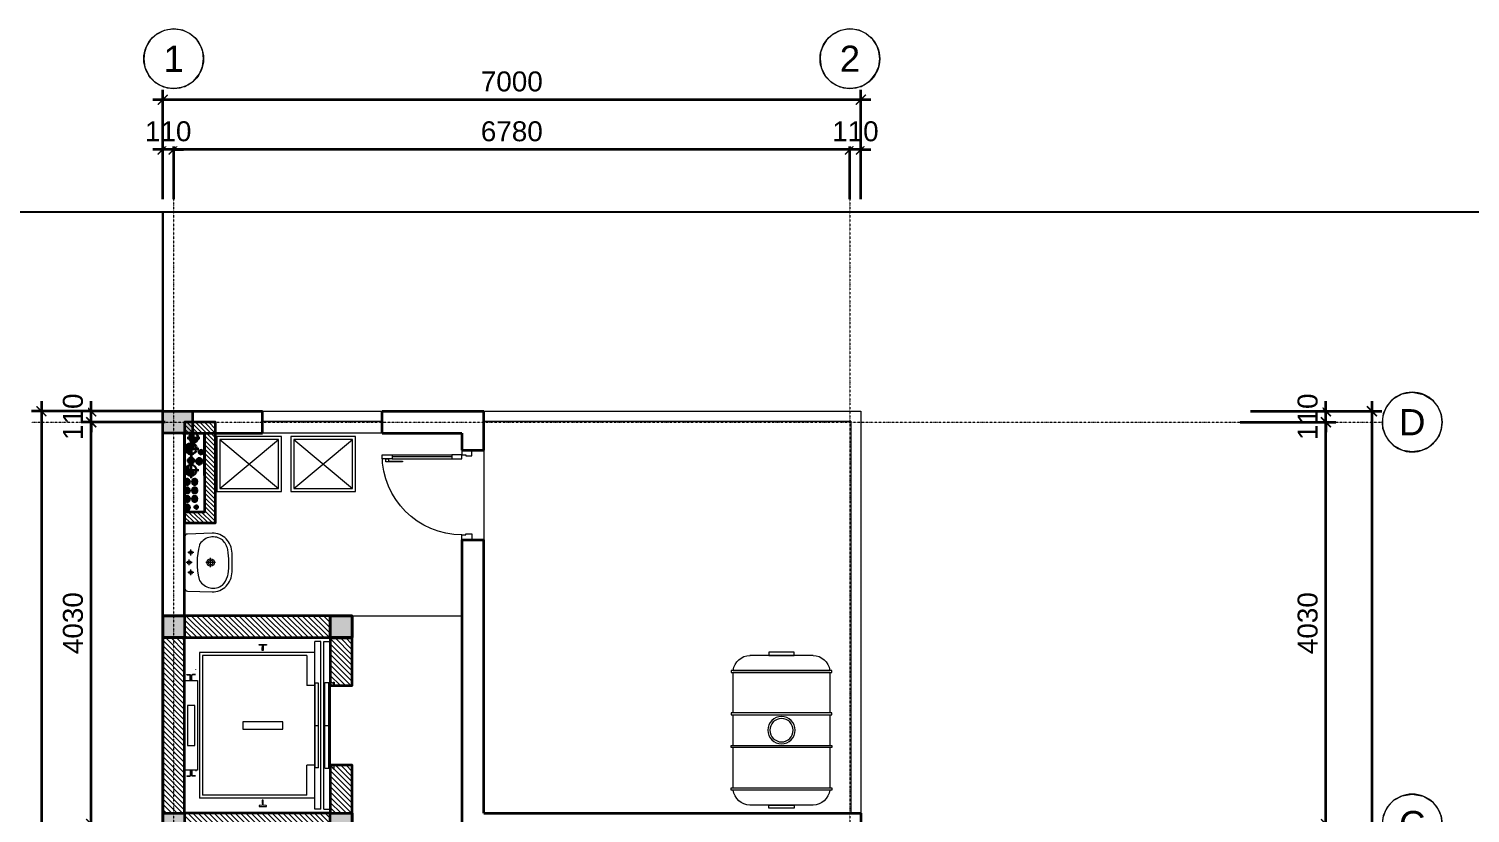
# Model space of a CAD drawing. Header units: millimetres. Extents: x -127141 to 682685, y -1234500 to 49778.
# Drawn here: x 294355 to 308806, y -268530 to -260665 of the extents above; entities that cross this region are included whole.
import ezdxf
from ezdxf.enums import TextEntityAlignment as Align

# ---------------------------------------------------------------- set-up
doc = ezdxf.new("R2010")
doc.units = ezdxf.units.MM
doc.header["$MEASUREMENT"] = 0
doc.set_wipeout_variables(frame=1)
for name, pattern in [('$AUDIT_BAD_LTYPE2', [0]), ('ACAD_ISO03W100', [30, 12, -18]), ('CENTER2', [1.125, 0.75, -0.125, 0.125, -0.125]), ('CONTINOUS', [0]), ('DASHDOT', [1, 0.5, -0.25, 0, -0.25]), ('DIVIDEX22', [1.25, 0.625, -0.25, 0, -0.125, 0, -0.25]), ('PHANTOM2', [1.25, 0.625, -0.125, 0.125, -0.125, 0.125, -0.125]), ('PHANTOM3', [1.5, 0.625, -0.125, 0.125, -0.125, 0.125, -0.125, 0.125, -0.125])]:
    doc.linetypes.add(name, pattern=pattern)
for name, color, linetype, lineweight in [('-CONCRETE', 1, 'Continuous', 35), ('-DOOR', 137, 'Continuous', 9), ('-FURNITURE', 46, 'Continuous', 9), ('-HATCH', 8, 'Continuous', 5), ('-LINE1', 7, 'Continuous', 18), ('-LINE2', 252, 'Continuous', 9), ('-WALL', 4, 'Continuous', 35), ('A-COT VACH', 2, 'Continuous', 35), ('A-DIM', 251, 'Continuous', 15), ('A-HATCH', 251, 'Continuous', 5), ('A-KY HIEU', 34, 'Continuous', 20), ('A-NET THAY', 125, 'Continuous', 18), ('A-TRUC', 251, 'DASHDOT', 5), ('A-TUONG', 7, 'Continuous', 35), ('N1.1-CN', 4, 'CONTINOUS', 35), ('N1.3-TN', 6, 'CENTER2', 35), ('N1.4-TP', 4, 'PHANTOM2', 35), ('N1.5-TH', 2, 'PHANTOM3', 30), ('N1.6-NM', 3, 'DIVIDEX22', 30), ('N4-OTHER1', 143, 'CONTINOUS', 15)]:
    doc.layers.add(name, color=color, linetype=linetype, lineweight=lineweight)
doc.layers.add('LUOI GIONG', color=160, linetype='Continuous', plot=False)
for name, color, linetype in [('M-CD', 40, 'ACAD_ISO03W100'), ('M-Control', 170, 'CENTER2'), ('M-RP', 140, 'Continuous')]:
    doc.layers.add(name, color=color, linetype=linetype)
doc.styles.add('A1-arial', font='arial.ttf', dxfattribs={"width": 0.8})
doc.styles.get("Standard").update_dxf_attribs({"font": 'arial.ttf'})
doc.dimstyles.new('DIM_LAYOUT A2-A3', dxfattribs={"dimscale": 0, "dimtxt": 2, "dimasz": 1, "dimexe": 1, "dimexo": 0, "dimgap": 0.8, "dimtad": 1, "dimdec": 0, "dimlfac": -1, "dimzin": 0, "dimdsep": 46, "dimtxsty": 'Standard', "dimblk": 'ARCHTICK', "dimcen": 1, "dimdle": 1, "dimclrd": 256, "dimclre": 256, "dimclrt": 7, "dimadec": 0, "dimazin": 0, "dimtfac": 1, "dimtdec": 0, "dimtix": 1, "dimtofl": 0, "dimtmove": 2, "dimatfit": 3, "dimldrblk": 'ARCHTICK', "dimfxl": 1, "dimtfill": 1, "dimtolj": 1, "dimtzin": 0, "dimarcsym": 0})

# ---------------------------------------------------------------- blocks, each defined once
blk = doc.blocks.new('X-10M-ALT2-TUM$0$A$C0CF10D65')
at = {"linetype": 'Continuous'}
for p, q in [((33, 188), (33, 821)), ((1533, 188), (1533, 821))]:
    blk.add_line(p, q, dxfattribs=at)
for points in [[(183, 0), (183, 1009), (204, 1009), (204, 0)], [(609, 0), (609, 1009), (629, 1009), (629, 0)], [(957, 0), (957, 1009), (937, 1009), (937, 0)], [(1383, 0), (1383, 1009), (1362, 1009), (1362, 0)], [(0, 378), (0, 631), (33, 631), (33, 378)], [(1566, 378), (1566, 631), (1533, 631), (1533, 378)]]:
    blk.add_lwpolyline(points, close=True, dxfattribs=at)
for points in [[(183, 989), (183, 19)], [(609, 989), (204, 989)], [(937, 989), (629, 989)], [(1362, 989), (957, 989)], [(1383, 19), (1383, 989)], [(204, 19), (609, 19)], [(629, 19), (937, 19)], [(957, 19), (1362, 19)]]:
    blk.add_lwpolyline(points, dxfattribs=at)
for radius in [137, 117]:
    blk.add_circle((783, 504), radius, dxfattribs=at)
for centre, start, end in [((206, 817), 97.774, 178.9884), ((1360, 817), 1.0116, 82.226), ((206, 191), 181.0116, 262.226), ((1360, 191), 277.774, 358.9884)]:
    blk.add_arc(centre, 173, start, end, dxfattribs=at)
blk = doc.blocks.new('X-5M-DH-2-CORE$0$A$C75E80C28')
at = {"layer": '-LINE2', "linetype": 'Continuous', "ltscale": 2}
for p, q in [((-557, -112), (-560, -112)), ((-510, -22), (-510, -51)), ((-507, -22), (-510, -22)), ((-510, -109), (-510, -79)), ((-507, -22), (-507, -51)), ((-507, -109), (-507, -79)), ((-456, -57), (-501, -57)), ((-456, -60), (-501, -60)), ((-456, -70), (-501, -70)), ((-456, -73), (-501, -73)), ((-453, -63), (-453, -67)), ((-450, -63), (-450, -67)), ((450, -63), (450, -67)), ((453, -63), (453, -67)), ((456, -57), (501, -57)), ((456, -60), (501, -60)), ((456, -70), (501, -70)), ((456, -73), (501, -73)), ((457, -112), (460, -112)), ((507, -22), (510, -22)), ((507, -22), (507, -51)), ((507, -109), (507, -79)), ((510, -22), (510, -51)), ((510, -109), (510, -79)), ((-731, -149), (731, -149)), ((-731, -1305), (-731, -149)), ((-700, -179), (700, -179)), ((-700, -1225), (-700, -179)), ((700, -1225), (700, -179)), ((731, -1305), (731, -149)), ((-700, -1225), (-400, -1225)), ((-400, -1305), (-400, -1225)), ((700, -1225), (400, -1225)), ((400, -1305), (400, -1225)), ((840, -1305), (-840, -1305)), ((-840, -1365), (-840, -1305)), ((840, -1365), (-840, -1365)), ((840, -1395), (-840, -1395)), ((-840, -1395), (-840, -1455)), ((430, -1406), (-430, -1406)), ((-430, -1406), (-430, -1446)), ((425, -1309), (-425, -1309)), ((-425, -1343), (-425, -1309)), ((425, -1343), (-425, -1343)), ((0, -1309), (0, -1343)), ((0, -1406), (0, -1446)), ((425, -1343), (425, -1309)), ((430, -1406), (430, -1446)), ((840, -1365), (840, -1305)), ((840, -1395), (840, -1455)), ((-840, -1455), (-435, -1455)), ((-435, -1450), (-435, -1460)), ((-435, -1450), (-400, -1450)), ((-435, -1460), (-425, -1460)), ((-435, -1490), (-435, -1500)), ((-435, -1490), (-425, -1490)), ((-435, -1500), (-400, -1500)), ((-433, -1452), (-433, -1458)), ((-433, -1452), (-402, -1452)), ((-433, -1458), (-425, -1458)), ((-433, -1492), (-433, -1498)), ((-433, -1492), (-425, -1492)), ((-433, -1498), (-402, -1498)), ((430, -1446), (-430, -1446)), ((-425, -1458), (-425, -1460)), ((-425, -1490), (-425, -1492)), ((-402, -1452), (-402, -1498)), ((400, -1450), (-400, -1450)), ((-400, -1450), (-400, -1500)), ((400, -1450), (400, -1500)), ((435, -1450), (400, -1450)), ((435, -1500), (400, -1500)), ((402, -1452), (402, -1498)), ((433, -1452), (402, -1452)), ((433, -1498), (402, -1498)), ((433, -1458), (425, -1458)), ((425, -1458), (425, -1460)), ((435, -1460), (425, -1460)), ((425, -1490), (425, -1492)), ((435, -1490), (425, -1490)), ((433, -1492), (425, -1492)), ((433, -1452), (433, -1458)), ((433, -1492), (433, -1498)), ((435, -1450), (435, -1460)), ((840, -1455), (435, -1455)), ((435, -1490), (435, -1500))]:
    blk.add_line(p, q, dxfattribs=at)
for points in [[(-450, 0), (-450, -130), (450, -130), (450, 0)], [(-200, -29), (200, -29), (200, -101), (-200, -101)], [(-36, -584), (36, -584), (36, -984), (-36, -984)]]:
    blk.add_lwpolyline(points, close=True, dxfattribs=at)
for points in [[(-780, -789), (-751, -789, 0.414214), (-750, -788), (-750, -784), (-750, -780, 0.414214), (-751, -779), (-780, -779, -0.256978), (-784, -782), (-798, -782, -0.414214), (-801, -779), (-804, -749, 0.414214), (-807, -746), (-812, -746), (-812, -784), (-812, -821), (-807, -821, 0.414214), (-804, -818), (-801, -789, -0.414214), (-798, -786), (-784, -786, -0.256978), (-780, -789)], [(780, -789), (751, -789, -0.414214), (750, -788), (750, -784), (750, -780, -0.414214), (751, -779), (780, -779, 0.256978), (784, -782), (798, -782, 0.414214), (801, -779), (804, -749, -0.414214), (807, -746), (812, -746), (812, -784), (812, -821), (807, -821, -0.414214), (804, -818), (801, -789, 0.414214), (798, -786), (784, -786, 0.256978), (780, -789)]]:
    blk.add_lwpolyline(points, format="xyb", dxfattribs=at)
for centre, radius, start, end in [((-501, -51), 9.4, 180, 270), ((-501, -79), 9.4, 90, 180), ((-501, -51), 6.2, 180, 270), ((-501, -79), 6.2, 90, 180), ((-456, -63), 6.2, 0, 90), ((-456, -63), 3, 0, 90), ((-456, -67), 6.2, 270, 0), ((-456, -67), 3, 270, 0), ((456, -63), 6.2, 90, 180), ((456, -67), 6.2, 180, 270), ((456, -63), 3, 90, 180), ((456, -67), 3, 180, 270), ((501, -51), 6.2, 270, 0), ((501, -51), 9.4, 270, 0), ((501, -79), 9.4, 0, 90), ((501, -79), 6.2, 0, 90)]:
    blk.add_arc(centre, radius, start, end, dxfattribs=at)
blk = doc.blocks.new('A$C5C575821')
at = {"layer": '-CONCRETE'}
h = blk.add_hatch(color=256, dxfattribs=at)
h.dxf.hatch_style = 1
h.paths.add_polyline_path([(0, 220), (0, 0), (220, 0), (220, 220)])
blk.add_lwpolyline([(0, 0), (220, 0), (220, 220), (0, 220)], close=True, dxfattribs=at)
blk = doc.blocks.new('A$C3F71457E')
at = {"layer": 'A-HATCH'}
h = blk.add_hatch(dxfattribs=at)
h.set_pattern_fill('ANSI31', color=256, scale=300)
h.paths.add_polyline_path([(200, 380), (-20, 380), (-20, -98), (18, -98), (18, -67), (12, -67), (12, -75), (10, -75), (10, -65), (20, -65), (20, -100), (200, -100)])
h.paths.add_polyline_path([(-20, 600), (-1480, 600), (-1480, 380), (-20, 380)])
h.paths.add_polyline_path([(-1480, 380), (-1700, 380), (-1700, -1380), (-1480, -1380)])
h.paths.add_polyline_path([(-20, -1380), (-1480, -1380), (-1480, -1600), (-20, -1600)])
h.paths.add_polyline_path([(200, -900), (20, -900), (20, -935), (10, -935), (10, -925), (12, -925), (12, -933), (18, -933), (18, -902), (-20, -902), (-20, -1380), (-20, -1380), (200, -1380)])
at = {"layer": '-CONCRETE'}
blk.add_lwpolyline([(-20, -100), (-20, 380), (-1480, 380), (-1480, -1380), (-20, -1380), (-20, -900), (200, -900), (200, -1600), (-1700, -1600), (-1700, 600), (200, 600), (200, -100), (-20, -100)], dxfattribs=at)
at = {"layer": '-LINE1'}
blk.add_line((-20, -900), (-20, -100), dxfattribs=at)
at = {"layer": '-WALL'}
for p in [(-1700, 380), (-20, 380), (-1700, -1600), (-20, -1600)]:
    blk.add_blockref('A$C5C575821', p, dxfattribs=at)
at = {"color": 2, "rotation": 90}
blk.add_blockref('X-5M-DH-2-CORE$0$A$C75E80C28', (-1480, -500), dxfattribs=at)
blk = doc.blocks.new('*U67')
at = {"linetype": '$AUDIT_BAD_LTYPE2'}
for p, q in [((70, 100), (70, 700)), ((90, 700), (90, 100))]:
    blk.add_line(p, q, dxfattribs=at)
for points in [[(50, 700), (90, 700), (90, 800), (50, 800), (50, 700)], [(50, 703), (50, 100)], [(50, 100), (90, 100), (90, 0), (50, 0), (50, 100)]]:
    blk.add_lwpolyline(points)
for points in [[(118, 595), (118, 764), (90, 764), (90, 736), (113, 736), (113, 595)], [(0, 0), (50, 0), (50, -40), (60, -40), (60, -100), (0, -100)], [(900, 0), (850, 0), (850, -40), (840, -40), (840, -100), (900, -100)]]:
    blk.add_lwpolyline(points, close=True)
at = {"linetype": '$AUDIT_BAD_LTYPE2', "ltscale": 0.3}
blk.add_arc((50, 0), 800, 0, 90, dxfattribs=at)
blk = doc.blocks.new('A$C17c94eb8')
at = {"layer": '-FURNITURE'}
for p, q in [((30, 520), (620, 30)), ((30, 30), (620, 520))]:
    blk.add_line(p, q, dxfattribs=at)
for points in [[(0, 0), (650, 0), (650, 550), (0, 550)], [(30, 30), (620, 30), (620, 520), (30, 520)]]:
    blk.add_lwpolyline(points, close=True, dxfattribs=at)
blk = doc.blocks.new('A$C4ace49fd')
for p, q in [((195, 383), (195, 443)), ((295, 398), (295, 458)), ((395, 383), (395, 443)), ((167, 414), (224, 414)), ((267, 429), (324, 429)), ((367, 414), (424, 414)), ((249, 215), (342, 215)), ((295, 165), (295, 264))]:
    blk.add_line(p, q)
for points in [[(0, 200, 0.414214), (200, 0), (390, 0, 0.414214), (590, 200), (581, 446, 0.409799), (551, 475), (39, 475, 0.403607), (9, 446)], [(177, 40, 0.090773), (424, 43, 0.149887), (521, 96, 0.430722), (482, 321, 0.080637), (470, 327, 0.127732), (125, 329, 0.074208), (114, 325, 0.443092), (69, 96, 0.13364), (154, 46, 0.033617)]]:
    blk.add_lwpolyline(points, format="xyb", close=True)
for centre, radius in [((295, 429), 17.5), ((195, 414), 17.5), ((395, 414), 17.5), ((295, 215), 37.5), ((295, 215), 22.5), ((295, 215), 22.5)]:
    blk.add_circle(centre, radius)
blk = doc.blocks.new('_ArchTick')
at = {"color": 0, "linetype": 'ByBlock', "const_width": 0.15}
blk.add_lwpolyline([(-0.5, -0.5), (0.5, 0.5)], dxfattribs=at)
blk = doc.blocks.new('*D2461')
at = {"layer": 'A-DIM', "lineweight": -2, "transparency": 16777216}
for p, q in [((1257, 17884), (1257, 17984)), ((1974, 17884), (1157, 17884)), ((1974, 17774), (1157, 17774)), ((1257, 17774), (1257, 17674))]:
    blk.add_line(p, q, dxfattribs=at)
at = {"layer": 'Defpoints', "color": 0, "transparency": 16777216}
for p in [(1974, 17884), (1974, 17774)]:
    blk.add_point(p, dxfattribs=at)
at = {"layer": 'A-DIM', "lineweight": -2, "transparency": 16777216, "xscale": 100, "yscale": 100, "zscale": 100}
for p, rotation in [((1257, 17884), 270), ((1257, 17774), 90)]:
    blk.add_blockref('_ArchTick', p, dxfattribs=dict(at, rotation=rotation))
at = {"layer": 'A-DIM', "color": 7, "transparency": 16777216, "insert": (1075, 17829), "char_height": 200, "attachment_point": 5, "rotation": 90, "bg_fill": 3, "box_fill_scale": 1.25, "bg_fill_color": 256, "bg_fill_true_color": 13158600, "bg_fill_transparency": 0}
blk.add_mtext('\\A1;110', dxfattribs=at)
at = {"layer": 'Defpoints', "color": 0, "transparency": 16777216}
blk.add_point((1257, 17774), dxfattribs=at)
blk = doc.blocks.new('*D2462')
at = {"layer": 'A-DIM', "lineweight": -2, "transparency": 16777216}
for p, q in [((13636, 17884), (13636, 17984)), ((12917, 17884), (13736, 17884)), ((12917, 17774), (13736, 17774)), ((13636, 17774), (13636, 17674))]:
    blk.add_line(p, q, dxfattribs=at)
at = {"layer": 'Defpoints', "color": 0, "transparency": 16777216}
for p in [(12917, 17884, 0), (12917, 17774, 0)]:
    blk.add_point(p, dxfattribs=at)
at = {"layer": 'A-DIM', "lineweight": -2, "transparency": 16777216, "xscale": 100, "yscale": 100, "zscale": 100}
for p, rotation in [((13636, 17884), 270), ((13636, 17774), 90)]:
    blk.add_blockref('_ArchTick', p, dxfattribs=dict(at, rotation=rotation))
at = {"layer": 'A-DIM', "color": 7, "transparency": 16777216, "insert": (13454, 17829), "char_height": 200, "attachment_point": 5, "rotation": 90, "bg_fill": 3, "box_fill_scale": 1.25, "bg_fill_color": 256, "bg_fill_true_color": 13158600, "bg_fill_transparency": 0}
blk.add_mtext('\\A1;110', dxfattribs=at)
at = {"layer": 'Defpoints', "color": 0, "transparency": 16777216}
blk.add_point((13636, 17774), dxfattribs=at)
blk = doc.blocks.new('*D2463')
at = {"layer": 'A-DIM', "lineweight": -2, "transparency": 16777216}
for p, q in [((2084, 20011), (2084, 20608)), ((8864, 20011), (8864, 20608)), ((8964, 20508), (1984, 20508))]:
    blk.add_line(p, q, dxfattribs=at)
at = {"layer": 'Defpoints', "color": 0, "transparency": 16777216}
for p in [(2084, 20508), (2084, 20011, 0), (8864, 20011, 0)]:
    blk.add_point(p, dxfattribs=at)
at = {"layer": 'A-DIM', "lineweight": -2, "transparency": 16777216, "xscale": 100, "yscale": 100, "zscale": 100, "rotation": 180}
blk.add_blockref('_ArchTick', (2084, 20508), dxfattribs=at)
at = {"layer": 'A-DIM', "lineweight": -2, "transparency": 16777216, "xscale": 100, "yscale": 100, "zscale": 100}
blk.add_blockref('_ArchTick', (8864, 20508), dxfattribs=at)
at = {"layer": 'A-DIM', "color": 7, "transparency": 16777216, "insert": (5474, 20690), "char_height": 200, "attachment_point": 5, "bg_fill": 3, "box_fill_scale": 1.25, "bg_fill_color": 256, "bg_fill_true_color": 13158600, "bg_fill_transparency": 0}
blk.add_mtext('\\A1;6780', dxfattribs=at)
blk = doc.blocks.new('*D2464')
at = {"layer": 'A-DIM', "lineweight": -2, "transparency": 16777216}
for p, q in [((1974, 20011), (1974, 20608)), ((2084, 20011), (2084, 20608)), ((1974, 20508), (1874, 20508)), ((2084, 20508), (2184, 20508))]:
    blk.add_line(p, q, dxfattribs=at)
at = {"layer": 'Defpoints', "color": 0, "transparency": 16777216}
for p in [(1974, 20011), (2084, 20011, 0)]:
    blk.add_point(p, dxfattribs=at)
at = {"layer": 'A-DIM', "lineweight": -2, "transparency": 16777216, "xscale": 100, "yscale": 100, "zscale": 100}
blk.add_blockref('_ArchTick', (1974, 20508), dxfattribs=at)
at = {"layer": 'A-DIM', "lineweight": -2, "transparency": 16777216, "xscale": 100, "yscale": 100, "zscale": 100, "rotation": 180}
blk.add_blockref('_ArchTick', (2084, 20508), dxfattribs=at)
at = {"layer": 'A-DIM', "color": 7, "transparency": 16777216, "insert": (2029, 20690), "char_height": 200, "attachment_point": 5, "bg_fill": 3, "box_fill_scale": 1.25, "bg_fill_color": 256, "bg_fill_true_color": 13158600, "bg_fill_transparency": 0}
blk.add_mtext('\\A1;110', dxfattribs=at)
at = {"layer": 'Defpoints', "color": 0, "transparency": 16777216}
blk.add_point((1974, 20508), dxfattribs=at)
blk = doc.blocks.new('*D2465')
at = {"layer": 'A-DIM', "lineweight": -2, "transparency": 16777216}
for p, q in [((8864, 20011), (8864, 20608)), ((8974, 20011), (8974, 20608)), ((8864, 20508), (8764, 20508)), ((8974, 20508), (9074, 20508))]:
    blk.add_line(p, q, dxfattribs=at)
at = {"layer": 'Defpoints', "color": 0, "transparency": 16777216}
for p in [(8864, 20011), (8974, 20011, 0)]:
    blk.add_point(p, dxfattribs=at)
at = {"layer": 'A-DIM', "lineweight": -2, "transparency": 16777216, "xscale": 100, "yscale": 100, "zscale": 100}
blk.add_blockref('_ArchTick', (8864, 20508), dxfattribs=at)
at = {"layer": 'A-DIM', "lineweight": -2, "transparency": 16777216, "xscale": 100, "yscale": 100, "zscale": 100, "rotation": 180}
blk.add_blockref('_ArchTick', (8974, 20508), dxfattribs=at)
at = {"layer": 'A-DIM', "color": 7, "transparency": 16777216, "insert": (8919, 20690), "char_height": 200, "attachment_point": 5, "bg_fill": 3, "box_fill_scale": 1.25, "bg_fill_color": 256, "bg_fill_true_color": 13158600, "bg_fill_transparency": 0}
blk.add_mtext('\\A1;110', dxfattribs=at)
at = {"layer": 'Defpoints', "color": 0, "transparency": 16777216}
blk.add_point((8864, 20508), dxfattribs=at)
blk = doc.blocks.new('*D2468')
at = {"layer": 'A-DIM', "lineweight": -2, "transparency": 16777216}
for p, q in [((1257, 13644), (1257, 17874)), ((1998, 17774), (1157, 17774)), ((1998, 13744), (1157, 13744))]:
    blk.add_line(p, q, dxfattribs=at)
at = {"layer": 'Defpoints', "color": 0, "transparency": 16777216}
for p in [(1257, 17774), (1998, 17774, 0), (1998, 13744, 0)]:
    blk.add_point(p, dxfattribs=at)
at = {"layer": 'A-DIM', "lineweight": -2, "transparency": 16777216, "xscale": 100, "yscale": 100, "zscale": 100}
for p, rotation in [((1257, 17774), 90), ((1257, 13744), 270)]:
    blk.add_blockref('_ArchTick', p, dxfattribs=dict(at, rotation=rotation))
at = {"layer": 'A-DIM', "color": 7, "transparency": 16777216, "insert": (1075, 15759), "char_height": 200, "attachment_point": 5, "rotation": 90, "bg_fill": 3, "box_fill_scale": 1.25, "bg_fill_color": 256, "bg_fill_true_color": 13158600, "bg_fill_transparency": 0}
blk.add_mtext('\\A1;4030', dxfattribs=at)
blk = doc.blocks.new('*D2469')
at = {"layer": 'A-DIM', "lineweight": -2, "transparency": 16777216}
for p, q in [((13636, 13644), (13636, 17874)), ((12778, 17774), (13736, 17774)), ((12778, 13744), (13736, 13744))]:
    blk.add_line(p, q, dxfattribs=at)
at = {"layer": 'Defpoints', "color": 0, "transparency": 16777216}
for p in [(12778, 17774, 0), (13636, 17774), (12778, 13744, 0)]:
    blk.add_point(p, dxfattribs=at)
at = {"layer": 'A-DIM', "lineweight": -2, "transparency": 16777216, "xscale": 100, "yscale": 100, "zscale": 100}
for p, rotation in [((13636, 17774), 90), ((13636, 13744), 270)]:
    blk.add_blockref('_ArchTick', p, dxfattribs=dict(at, rotation=rotation))
at = {"layer": 'A-DIM', "color": 7, "transparency": 16777216, "insert": (13454, 15759), "char_height": 200, "attachment_point": 5, "rotation": 90, "bg_fill": 3, "box_fill_scale": 1.25, "bg_fill_color": 256, "bg_fill_true_color": 13158600, "bg_fill_transparency": 0}
blk.add_mtext('\\A1;4030', dxfattribs=at)
blk = doc.blocks.new('*D2477')
at = {"layer": 'A-DIM', "lineweight": -2, "transparency": 16777216}
for p, q in [((1974, 20398), (1974, 21108)), ((8974, 20398), (8974, 21108)), ((9074, 21008), (1874, 21008))]:
    blk.add_line(p, q, dxfattribs=at)
at = {"layer": 'Defpoints', "color": 0, "transparency": 16777216}
for p in [(1974, 21008), (1974, 20398, 0), (8974, 20398, 0)]:
    blk.add_point(p, dxfattribs=at)
at = {"layer": 'A-DIM', "lineweight": -2, "transparency": 16777216, "xscale": 100, "yscale": 100, "zscale": 100, "rotation": 180}
blk.add_blockref('_ArchTick', (1974, 21008), dxfattribs=at)
at = {"layer": 'A-DIM', "lineweight": -2, "transparency": 16777216, "xscale": 100, "yscale": 100, "zscale": 100}
blk.add_blockref('_ArchTick', (8974, 21008), dxfattribs=at)
at = {"layer": 'A-DIM', "color": 7, "transparency": 16777216, "insert": (5474, 21190), "char_height": 200, "attachment_point": 5, "bg_fill": 3, "box_fill_scale": 1.25, "bg_fill_color": 256, "bg_fill_true_color": 13158600, "bg_fill_transparency": 0}
blk.add_mtext('\\A1;7000', dxfattribs=at)
blk = doc.blocks.new('Tag - Metric')
blk.add_lwpolyline([(0, 3.44), (-1.1, 3.26), (-2.06, 2.76), (-2.71, 2.12), (-3.13, 1.43), (-3.37, 0.73), (-3.44, 0), (-3.3, -0.99), (-2.83, -1.96), (-2.11, -2.72), (-1.16, -3.24), (0, -3.44), (1.28, -3.19), (2.29, -2.57), (2.96, -1.75), (3.33, -0.88), (3.44, 0), (3.34, 0.84), (3.08, 1.53), (2.65, 2.2), (1.84, 2.91), (1.07, 3.27), (0, 3.44)], close=True)
blk.add_circle((0, 0), 3.44)
at = {"style": 'A1-arial', "flags": 8}
blk.add_attdef('1', text='', height=3, dxfattribs=at).set_placement((0, 0), align=Align.MIDDLE_CENTER)
blk = doc.blocks.new('*D2478')
at = {"layer": 'A-DIM', "lineweight": -2, "transparency": 16777216}
for p, q in [((14098, 17984), (14098, 4099)), ((12879, 17884), (14198, 17884)), ((12879, 4199), (14198, 4199))]:
    blk.add_line(p, q, dxfattribs=at)
at = {"layer": 'Defpoints', "color": 0, "transparency": 16777216}
for p in [(12879, 17884, 0), (12879, 4199, 0), (14098, 4199)]:
    blk.add_point(p, dxfattribs=at)
at = {"layer": 'A-DIM', "lineweight": -2, "transparency": 16777216, "xscale": 100, "yscale": 100, "zscale": 100}
for p, rotation in [((14098, 17884), 90), ((14098, 4199), 270)]:
    blk.add_blockref('_ArchTick', p, dxfattribs=dict(at, rotation=rotation))
at = {"layer": 'A-DIM', "color": 7, "transparency": 16777216, "insert": (13916, 11041), "char_height": 200, "attachment_point": 5, "rotation": 90, "bg_fill": 3, "box_fill_scale": 1.25, "bg_fill_color": 256, "bg_fill_true_color": 13158600, "bg_fill_transparency": 0}
blk.add_mtext('\\A1;13685', dxfattribs=at)
blk = doc.blocks.new('*D2480')
at = {"layer": 'A-DIM', "lineweight": -2, "transparency": 16777216}
for p, q in [((758, 17984), (758, 4099)), ((1977, 17884), (658, 17884)), ((1977, 4199), (658, 4199))]:
    blk.add_line(p, q, dxfattribs=at)
at = {"layer": 'Defpoints', "color": 0, "transparency": 16777216}
for p in [(1977, 17884, 0), (758, 4199), (1977, 4199, 0)]:
    blk.add_point(p, dxfattribs=at)
at = {"layer": 'A-DIM', "lineweight": -2, "transparency": 16777216, "xscale": 100, "yscale": 100, "zscale": 100}
for p, rotation in [((758, 17884), 90), ((758, 4199), 270)]:
    blk.add_blockref('_ArchTick', p, dxfattribs=dict(at, rotation=rotation))
at = {"layer": 'A-DIM', "color": 7, "transparency": 16777216, "insert": (575, 11041), "char_height": 200, "attachment_point": 5, "rotation": 90, "bg_fill": 3, "box_fill_scale": 1.25, "bg_fill_color": 256, "bg_fill_true_color": 13158600, "bg_fill_transparency": 0}
blk.add_mtext('\\A1;13685', dxfattribs=at)
blk = doc.blocks.new('cot 220')
at = {"layer": 'A-COT VACH'}
h = blk.add_hatch(color=251, dxfattribs=at)
h.dxf.hatch_style = 1
h.paths.add_polyline_path([(110, 110), (-110, 110), (-110, -110), (110, -110)])
blk.add_lwpolyline([(-110, -110), (110, -110), (110, 110), (-110, 110)], close=True, dxfattribs=at)
blk = doc.blocks.new('N-ONGDUNG')
at = {"layer": 'N4-OTHER1', "ltscale": 10}
h = blk.add_hatch(dxfattribs=at)
h.set_pattern_fill('ANSI31', color=256, scale=36, angle=-90, style=0)
h.set_pattern_definition([(315, (39548.85, 159241.4585), (3.18198052, 3.18198052), [])])
h.paths.add_polyline_path([(0, 45, -0.414214), (45, 0), (0, 0)])
h.paths.add_polyline_path([(-45, 0, -0.414214), (0, 45), (0, 0, 1)])
h.paths.add_polyline_path([(0, 0), (45, 0, -1)])
at = {"linetype": 'Continuous', "ltscale": 10}
for p, q in [((63, 0), (-63, 0)), ((0, 63), (0, -63))]:
    blk.add_line(p, q, dxfattribs=at)
blk.add_circle((0, 0), 45, dxfattribs=at)
for centre, start, end in [((-23, 0), 0, 180), ((23, 0), 180, 0)]:
    blk.add_arc(centre, 22.5, start, end, dxfattribs=at)
blk = doc.blocks.new('$cc')
h = blk.add_hatch()
h.set_pattern_fill('_USER', color=8, scale=0.05, angle=45, style=0, pattern_type=0)
h.set_pattern_definition([(45, (-200956.024176, 465343.044346), (-0.0353553390593, 0.0353553390593), [])])
edge = h.paths.add_edge_path()
edge.add_arc((-0.19, -0.25), 0.313, -53.1301, 53.1301, ccw=False)
edge.add_arc((0, 0), 0.5, 90, 270, ccw=False)
edge.add_arc((0.19, 0.25), 0.312, 126.8699, 233.1301)
at = {"color": 8}
blk.add_lwpolyline([(0, 0, -0.5), (0, -0.5, -1), (0, 0.5, 0.5), (0, 0, 0.333333), (0, 0, 0.333333)], format="xyb", dxfattribs=at)
blk.add_circle((0, 0), 0.5)
blk = doc.blocks.new('A$C9810a9bf')
at = {"layer": 'M-RP', "ltscale": 200}
for centre, radius in [((-14.75, 0), 14.75), ((-14.75, 0), 4.75), ((17.95, 0), 17.95), ((17.95, 0), 7.95)]:
    blk.add_circle(centre, radius, dxfattribs=at)
blk.add_ellipse((3.2, 0), major_axis=(-32.7, 0), ratio=0.75611402, dxfattribs=at)
at = {"layer": 'M-RP', "ltscale": 200, "xscale": 9.5, "yscale": 9.5, "zscale": 9.5, "rotation": 180}
blk.add_blockref('$cc', (-14.75, 0), dxfattribs=at)
at = {"layer": 'M-RP', "ltscale": 200, "xscale": 15.9, "yscale": 15.9, "zscale": 15.9}
blk.add_blockref('$cc', (17.95, 0), dxfattribs=at)
blk = doc.blocks.new('A$Caa2107e4')
at = {"layer": 'M-Control', "ltscale": 0.03}
for centre, radius in [((-14.75, 0), 14.75), ((-14.75, 0), 4.75), ((17.95, 0), 17.95), ((17.95, 0), 7.95)]:
    blk.add_circle(centre, radius, dxfattribs=at)
blk.add_ellipse((3.2, 0), major_axis=(-32.7, 0), ratio=0.75611402, dxfattribs=at)
at = {"layer": 'M-Control', "ltscale": 0.03, "xscale": 9.5, "yscale": 9.5, "zscale": 9.5, "rotation": 180}
blk.add_blockref('$cc', (-14.75, 0), dxfattribs=at)
at = {"layer": 'M-Control', "ltscale": 0.03, "xscale": 15.9, "yscale": 15.9, "zscale": 15.9}
blk.add_blockref('$cc', (17.95, 0), dxfattribs=at)
blk = doc.blocks.new('A$Cddca1029')
at = {"layer": 'A-HATCH'}
h = blk.add_hatch(dxfattribs=at)
h.set_pattern_fill('ANSI31', color=256, scale=250, angle=180)
h.set_pattern_definition([(225, (850724.535, -721488), (22.0970869, -22.0970869), [])])
h.paths.add_polyline_path([(900, 12), (1010, 12), (1010, 322), (0, 322), (0, 12), (110, 12), (110, 212), (900, 212)])
at = {"layer": 'A-NET THAY'}
blk.add_line((110, 12), (900, 12, 0), dxfattribs=at)
at = {"layer": 'A-TUONG'}
for points in [[(900, 12), (1010, 12), (1010, 322), (0, 322), (0, 12), (110, 12), (110, 212), (900, 212), (900, 12)], [(110, 12), (900, 12)]]:
    blk.add_lwpolyline(points, dxfattribs=at)
at = {"layer": 'M-CD', "xscale": 34, "yscale": 34, "zscale": 34, "rotation": 270}
blk.add_blockref('$cc', (851, 128), dxfattribs=at)
at = {"layer": 'M-RP', "ltscale": 200}
for name, p in [('A$C9810a9bf', (595, 113)), ('A$Caa2107e4', (595, 113)), ('A$C9810a9bf', (595, 38)), ('A$Caa2107e4', (595, 38)), ('A$C9810a9bf', (680, 113)), ('A$Caa2107e4', (680, 113)), ('A$C9810a9bf', (680, 38)), ('A$Caa2107e4', (680, 38)), ('A$C9810a9bf', (766, 113)), ('A$Caa2107e4', (766, 113)), ('A$C9810a9bf', (766, 38)), ('A$Caa2107e4', (766, 38)), ('A$C9810a9bf', (851, 38)), ('A$Caa2107e4', (851, 38))]:
    blk.add_blockref(name, p, dxfattribs=at)
at = {"layer": 'N1.1-CN', "xscale": 0.4444444444444459, "yscale": 0.4444444444444459, "zscale": 0.4444444444444459}
blk.add_blockref('N-ONGDUNG', (299, 177), dxfattribs=at)
at = {"layer": 'N1.3-TN', "xscale": -1, "rotation": 180}
blk.add_blockref('N-ONGDUNG', (155, 102), dxfattribs=at)
at = {"layer": 'N1.4-TP', "xscale": 1.222222222222223, "yscale": 1.222222222222223, "zscale": 1.222222222222223, "rotation": 180}
blk.add_blockref('N-ONGDUNG', (266, 77), dxfattribs=at)
at = {"layer": 'N1.5-TH', "xscale": 0.6666666666666681, "yscale": 0.6666666666666681, "zscale": 0.6666666666666681}
for p in [(391, 159), (385, 77)]:
    blk.add_blockref('N-ONGDUNG', p, dxfattribs=at)
at = {"layer": 'N1.6-NM', "xscale": -1.222222222222223, "yscale": 1.222222222222223, "zscale": 1.222222222222223, "rotation": 180}
blk.add_blockref('N-ONGDUNG', (482, 77), dxfattribs=at)
blk = doc.blocks.new('A$Cf815a292')
at = {"layer": 'A-COT VACH'}
blk.add_blockref('cot 220', (3763.9, 15723.4), dxfattribs=at)
at = {"layer": 'A-KY HIEU'}
ref = blk.add_blockref('Tag - Metric', (14502, 17775.4, 0), dxfattribs=dict(at, xscale=-87.13796474971016, yscale=87.13796474971016, zscale=87.13796474971016, rotation=180))
ref.add_attrib('DETAIL#', 'D', dxfattribs={"layer": '0', "height": 262.5, "style": 'A1-arial'}).set_placement((14502, 17774.3, 0), align=Align.MIDDLE_CENTER)
ref = blk.add_blockref('Tag - Metric', (14502, 13745.4, 0), dxfattribs=dict(at, xscale=-87.13796474971016, yscale=87.13796474971016, zscale=87.13796474971016, rotation=180))
ref.add_attrib('DETAIL#', 'C', dxfattribs={"layer": '0', "height": 262.5, "style": 'A1-arial'}).set_placement((14502, 13744.3, 0), align=Align.MIDDLE_CENTER)
at = {"layer": 'A-DIM'}
for base, p1, p2, angle, picture, middle in [((2083.9, 20507.9), (8864.1, 20011.2, 0), (2083.9, 20011.1, 0), 180, '*D2463', (5474, 20690)), ((1257.4, 17773.6), (1973.9, 17883.6), (1973.9, 17773.6), 90, '*D2461', (1075.3, 17828.6)), ((13635.9, 17773.6), (12916.8, 17883.6, 0), (12916.8, 17773.6, 0), 90, '*D2462', (13453.8, 17828.6))]:
    dim = blk.add_linear_dim(base=base, p1=p1, p2=p2, angle=angle, dimstyle='DIM_LAYOUT A2-A3', override={"dimscale": 100}, dxfattribs=at)
    dim.commit()
    dim.dimension.update_dxf_attribs({"geometry": picture, "text_midpoint": middle})
for base, p1, p2, angle, picture, middle in [((1973.9, 20507.8), (2083.9, 20011.1, 0), (1973.9, 20011.1), 180, '*D2464', (2028.9, 20689.9)), ((8864.1, 20507.9, 0), (8974.1, 20011.2, 0), (8864.1, 20011.2, 0), 180, '*D2465', (8919.1, 20690, 0)), ((1257.4, 17773.6, 0), (1997.8, 13743.6, 0), (1997.8, 17773.6, 0), 270, '*D2468', (1075.3, 15758.6, 0)), ((13635.9, 17773.6, 0), (12777.9, 13743.6, 0), (12777.9, 17773.6), 270, '*D2469', (13453.7, 15758.6, 0))]:
    dim = blk.add_linear_dim(base=base, p1=p1, p2=p2, angle=angle, dimstyle='DIM_LAYOUT A2-A3', override={"dimscale": 100}, dxfattribs=at)
    dim.commit()
    dim.dimension.update_dxf_attribs({"geometry": picture, "text_midpoint": middle})
at = {"layer": 'A-TRUC', "ltscale": 3, "elevation": 0}
blk.add_lwpolyline([(2083.9, 20484.1), (2083.9, 867.1)], dxfattribs=at)
at = {"layer": 'A-DIM'}
for base, p1, p2, picture, middle in [((757.6, 4198.7), (1976.6, 17883.6, 0), (1976.8, 4198.7, 0), '*D2480', (575.4, 11041.1)), ((14098.4, 4198.7), (12879.1, 17883.6, 0), (12879.2, 4198.7, 0), '*D2478', (13916.2, 11041.1))]:
    dim = blk.add_linear_dim(base=base, p1=p1, p2=p2, angle=90, dimstyle='DIM_LAYOUT A2-A3', override={"dimscale": 100}, dxfattribs=at)
    dim.commit()
    dim.dimension.update_dxf_attribs({"geometry": picture, "text_midpoint": middle})
at = {"layer": 'A-COT VACH'}
h = blk.add_hatch(color=251, dxfattribs=at)
h.dxf.hatch_style = 1
h.paths.add_polyline_path([(1973.9, 17663.6), (2273.9, 17663.6), (2273.9, 17883.6), (1973.9, 17883.6)])
h = blk.add_hatch(color=251, dxfattribs=at)
h.dxf.hatch_style = 1
h.paths.add_polyline_path([(1973.9, 17663.6), (2273.9, 17663.6), (2273.9, 17883.6), (1973.9, 17883.6)])
at = {"layer": 'A-COT VACH', "elevation": 0}
blk.add_lwpolyline([(2273.9, 17663.6), (1973.9, 17663.6), (1973.9, 17883.6), (2273.9, 17883.6)], close=True, dxfattribs=at)
blk.add_lwpolyline([(2273.9, 17663.6), (1973.9, 17663.6), (1973.9, 17883.6), (2273.9, 17883.6)], close=True, dxfattribs=at)
at = {"layer": 'A-TRUC', "ltscale": 3}
blk.add_line((655.4, 17773.6, 0), (14202.7, 17773.6, 0), dxfattribs=at)
at = {"layer": 'A-COT VACH', "xscale": -1}
blk.add_blockref('cot 220', (2083.9, 15723.4), dxfattribs=at)
at = {"layer": 'A-DIM'}
dim = blk.add_linear_dim(base=(1973.9, 21007.8), p1=(8974.1, 20398.2, 0), p2=(1973.9, 20398.1, 0), angle=180, dimstyle='DIM_LAYOUT A2-A3', override={"dimscale": 100}, dxfattribs=at)
dim.commit()
dim.dimension.update_dxf_attribs({"geometry": '*D2477', "text_midpoint": (5474, 21189.9)})
at = {"layer": 'A-TRUC', "ltscale": 3, "elevation": 0}
blk.add_lwpolyline([(8863.9, 20484.1), (8863.9, 867.1)], dxfattribs=at)
at = {"layer": 'A-KY HIEU'}
ref = blk.add_blockref('Tag - Metric', (2083.9, 21418.8, 0), dxfattribs=dict(at, xscale=87.13796474971016, yscale=87.13796474971016, zscale=87.13796474971016))
ref.add_attrib('DETAIL#', '1', dxfattribs={"layer": '0', "height": 262.5, "style": 'A1-arial'}).set_placement((2083.9, 21418.8, 0), align=Align.MIDDLE_CENTER)
ref = blk.add_blockref('Tag - Metric', (8864.1, 21418.9, 0), dxfattribs=dict(at, xscale=87.13796474971016, yscale=87.13796474971016, zscale=87.13796474971016))
ref.add_attrib('DETAIL#', '2', dxfattribs={"layer": '0', "height": 262.5, "style": 'A1-arial'}).set_placement((8864.1, 21418.9, 0), align=Align.MIDDLE_CENTER)

msp = doc.modelspace()

# ---------------------------------------------------------------- linework, layer by layer
at = {"layer": '-DOOR'}
msp.add_lwpolyline([(297897.5, -264720), (296697.5, -264720), (296697.5, -264500), (297897.5, -264500)], close=True, dxfattribs=at)
for points in [[(296697.5, -264600), (297897.5, -264600)], [(298917.5, -264888.2), (298917.5, -265788.2)]]:
    msp.add_lwpolyline(points, dxfattribs=at)
at = {"layer": '-HATCH'}
msp.add_line((297597.5, -266550), (298697.5, -266550), dxfattribs=at)
at = {"layer": '-LINE1', "lineweight": 18}
for points in [[(298917.5, -264500), (302697.5, -264500), (302697.5, -268530)], [(298917.5, -264600), (302597.5, -264600), (302597.5, -268530)]]:
    msp.add_lwpolyline(points, dxfattribs=at)
at = {"layer": '-WALL'}
for p, q in [((295697.5, -273470.5), (295697.5, -264500)), ((295697.5, -264500), (296697.5, -264500)), ((296697.5, -264720), (296697.5, -264500)), ((297897.5, -264500), (298917.5, -264500)), ((297897.5, -264720), (297897.5, -264500)), ((298917.5, -264888.2), (298917.5, -264500)), ((295897.5, -264720), (296697.5, -264720)), ((295917.5, -266550), (295917.5, -264720)), ((296117.5, -265143.1), (296117.5, -264720)), ((297897.5, -264720), (298697.5, -264720)), ((298697.5, -264720), (298697.5, -264888.2)), ((298697.5, -264888.2), (298917.5, -264888.2)), ((298697.5, -265788.2), (298697.5, -268750)), ((298697.5, -265788.2), (298917.5, -265788.2)), ((298917.5, -268530), (298917.5, -265788.2)), ((298917.5, -268530), (302697.5, -268530)), ((302697.5, -268530), (302697.5, -269800.5))]:
    msp.add_line(p, q, dxfattribs=at)
at = {"layer": 'LUOI GIONG'}
for points in [[(270697.5, -262500), (295697.5, -262500), (295697.5, -287500), (270697.5, -287500)], [(295697.5, -262500), (320697.5, -262500), (320697.5, -287500), (295697.5, -287500)]]:
    msp.add_lwpolyline(points, close=True, dxfattribs=at)

# ---------------------------------------------------------------- block references
at = {"layer": '-DOOR', "xscale": -1, "rotation": 90}
msp.add_blockref('*U67', (298697.5, -264888.2), dxfattribs=at)
at = {"layer": '-FURNITURE', "rotation": 90}
msp.add_blockref('A$C4ace49fd', (296392.5, -266311.5), dxfattribs=at)
at = {"layer": '-FURNITURE', "xscale": -1, "rotation": 90}
msp.add_blockref('X-10M-ALT2-TUM$0$A$C0CF10D65', (302406.3, -266915.3), dxfattribs=at)
at = {"layer": '-WALL'}
for p in [(296239.5, -265304), (296982.1, -265304)]:
    msp.add_blockref('A$C17c94eb8', p, dxfattribs=at)
at = {"layer": '-WALL', "xscale": -1, "rotation": 180}
msp.add_blockref('A$C3F71457E', (297397.5, -268150), dxfattribs=at)

# ---------------------------------------------------------------- next in the draw order: block references
at = {"layer": '-WALL'}
msp.add_blockref('A$Cf815a292', (293723.6, -282383.6), dxfattribs=at)

# ---------------------------------------------------------------- next in the draw order: block references
at = {"layer": 'A-DIM', "rotation": 270}
msp.add_blockref('A$Cddca1029', (295905.5, -264610), dxfattribs=at)

doc.saveas('drawing.dxf')
